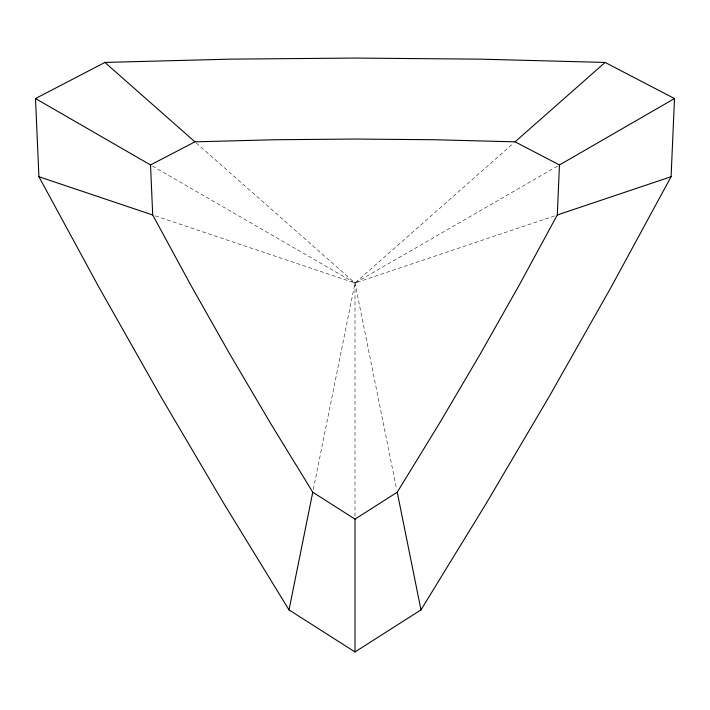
<?xml version="1.0" encoding="UTF-8"?>
<svg xmlns="http://www.w3.org/2000/svg" width="710" height="710" viewBox="0 0 710 710"><rect width="100%" height="100%" fill="white"/><g stroke="black" fill="none" stroke-linecap="round" stroke-linejoin="round"><path stroke-width="0.53" stroke-dasharray="3.55 2.66" d="M313.323 489.474L355 283.015L513.783 142.967M155.366 215.884L355 283.015L557.536 166.078M152.464 166.078L355 283.015L554.634 215.884M196.217 142.967L355 283.015L396.677 489.474M355 283.015L355 516.889"/><path stroke-width="1.06" d="M355 651.94L355 519.125L397.236 492.216L439.055 423.976L479.685 355L519.099 285.331L557.288 214.988L559.471 164.96L674.5 98.548L671.083 176.719L611.416 286.627L549.815 395.497L486.332 503.266L420.986 609.899L355 651.94L289.014 609.899L223.668 503.266L160.185 395.497L98.583 286.627L38.917 176.719L35.5 98.548L104.903 62.427L229.925 59.152L355 58.06L480.075 59.152L605.097 62.427L674.5 98.548M289.014 609.899L312.764 492.216L270.945 423.976L230.315 355L190.901 285.331L152.712 214.988L150.529 164.96L35.5 98.548M150.529 164.96L194.939 141.84L274.956 139.746L355 139.045L435.044 139.746L515.061 141.84L605.097 62.427M557.288 214.988L671.083 176.719M38.917 176.719L152.712 214.988M515.061 141.84L559.471 164.96M312.764 492.216L355 519.125M104.903 62.427L194.939 141.84M397.236 492.216L420.986 609.899"/></g></svg>
